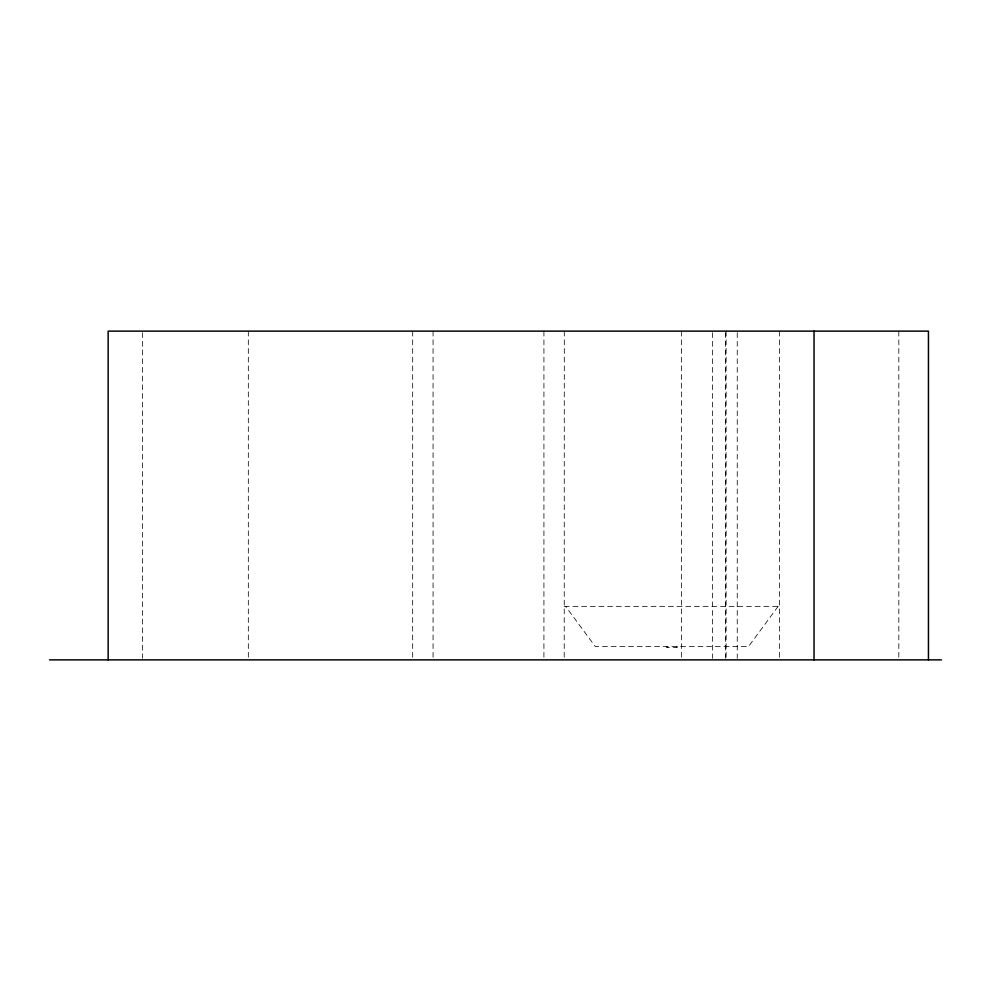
<?xml version="1.0" encoding="UTF-8"?>
<svg xmlns="http://www.w3.org/2000/svg" width="991" height="991" viewBox="0 0 991 991"><rect width="100%" height="100%" fill="white"/><g stroke="black" fill="none" stroke-linecap="round" stroke-linejoin="round"><path stroke-width="0.74" stroke-dasharray="4.96 3.72" d="M778.133 606.356L748.552 646.491L595.232 646.491L565.638 606.356M564.226 606.356L779.533 606.356M898.825 331.13L898.825 658.321M779.632 331.13L779.545 659.87M737.242 332.679L737.242 658.321M726.118 331.13L726.118 658.321M725.499 332.679L725.499 658.321M712.467 332.679L712.467 658.321M681.362 331.13L681.362 658.321M677.212 646.491L677.212 647.445L666.559 647.445L666.559 646.491M676.605 646.491L676.605 647.445M667.154 646.491L667.154 647.445M564.3 331.13L564.213 659.87M543.923 331.13L543.923 658.321M433.067 331.13L433.067 658.321M412.677 331.13L412.677 658.321M248.32 331.13L248.32 658.321M142.568 332.679L142.568 658.321"/><path stroke-width="1.49" d="M49.55 659.87L941.45 659.87M928.443 659.87L928.443 331.13L108.155 331.13L108.155 659.87M814.032 331.13L814.032 659.87"/></g></svg>
